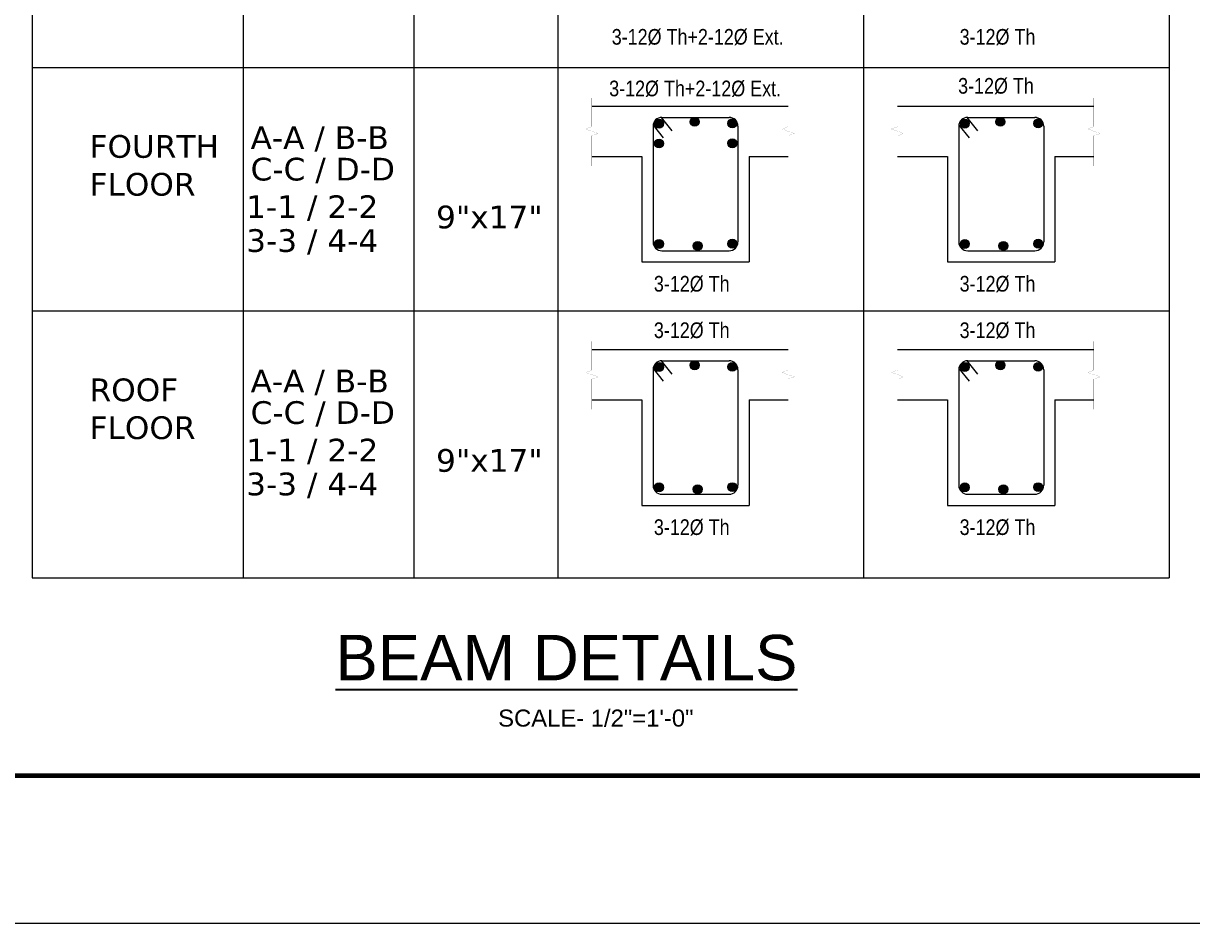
# Model space of a CAD drawing. Header units: inches. Extents: x -12073856 to 12321241, y -1226296 to 1319224.
# Drawn here: x 126744.8 to 127156.3, y 48075.4 to 48392.5 of the extents above; entities that cross this region are included whole.
import ezdxf
from ezdxf.enums import TextEntityAlignment as Align

# ---------------------------------------------------------------- set-up
doc = ezdxf.new("R2010")
doc.units = ezdxf.units.IN
doc.header["$MEASUREMENT"] = 0
for name, color, linetype, lineweight in [('BEAM LINE', 4, 'Continuous', 9), ('BORDER', 7, 'Continuous', 60), ('Dimension', 130, 'Continuous', 9), ('DIMSTR', 5, 'Continuous', 13), ('rebAar', 3, 'Continuous', 20), ('rebar', 140, 'Continuous', 13), ('TEX', 210, 'Continuous', 25), ('Window', 3, 'Continuous', 0)]:
    doc.layers.add(name, color=color, linetype=linetype, lineweight=lineweight)
doc.styles.add('dim_20', font='ARIALN.TTF')
doc.styles.get("Standard").update_dxf_attribs({"font": 'arial.ttf'})

msp = doc.modelspace()

# ---------------------------------------------------------------- hatches: boundary and pattern name
at = {"layer": 'rebar'}
h = msp.add_hatch(color=256, dxfattribs=at)
edge = h.paths.add_edge_path()
edge.add_arc((126968.7, 48357.17), 1.57, 0, 360)
h = msp.add_hatch(color=256, dxfattribs=at)
edge = h.paths.add_edge_path()
edge.add_arc((126981.23, 48357.8), 1.57, 0, 360)
h = msp.add_hatch(color=256, dxfattribs=at)
edge = h.paths.add_edge_path()
edge.add_arc((126994.52, 48357.25), 1.57, 0, 360)
h = msp.add_hatch(color=256, dxfattribs=at)
edge = h.paths.add_edge_path()
edge.add_arc((127076.39, 48357.17), 1.57, 0, 360)
h = msp.add_hatch(color=256, dxfattribs=at)
edge = h.paths.add_edge_path()
edge.add_arc((127088.93, 48357.8), 1.57, 0, 360)
h = msp.add_hatch(color=256, dxfattribs=at)
edge = h.paths.add_edge_path()
edge.add_arc((127102.22, 48357.25), 1.57, 0, 360)
h = msp.add_hatch(color=256, dxfattribs=at)
edge = h.paths.add_edge_path()
edge.add_arc((126968.7, 48350.17), 1.57, 0, 360)
h = msp.add_hatch(color=256, dxfattribs=at)
edge = h.paths.add_edge_path()
edge.add_arc((126994.52, 48350.25), 1.57, 0, 360)
h = msp.add_hatch(color=256, dxfattribs=at)
edge = h.paths.add_edge_path()
edge.add_arc((126968.7, 48314.78), 1.57, 0, 360)
h = msp.add_hatch(color=256, dxfattribs=at)
edge = h.paths.add_edge_path()
edge.add_arc((126982.29, 48314.11), 1.57, 0, 360)
h = msp.add_hatch(color=256, dxfattribs=at)
edge = h.paths.add_edge_path()
edge.add_arc((126994.52, 48314.86), 1.57, 0, 360)
h = msp.add_hatch(color=256, dxfattribs=at)
edge = h.paths.add_edge_path()
edge.add_arc((127076.39, 48314.78), 1.57, 0, 360)
h = msp.add_hatch(color=256, dxfattribs=at)
edge = h.paths.add_edge_path()
edge.add_arc((127089.99, 48314.11), 1.57, 0, 360)
h = msp.add_hatch(color=256, dxfattribs=at)
edge = h.paths.add_edge_path()
edge.add_arc((127102.22, 48314.86), 1.57, 0, 360)
h = msp.add_hatch(color=256, dxfattribs=at)
edge = h.paths.add_edge_path()
edge.add_arc((126981.23, 48272.06), 1.57, 0, 360)
h = msp.add_hatch(color=256, dxfattribs=at)
edge = h.paths.add_edge_path()
edge.add_arc((127088.93, 48272.06), 1.57, 0, 360)
h = msp.add_hatch(color=256, dxfattribs=at)
edge = h.paths.add_edge_path()
edge.add_arc((126968.7, 48271.44), 1.57, 0, 360)
h = msp.add_hatch(color=256, dxfattribs=at)
edge = h.paths.add_edge_path()
edge.add_arc((126994.52, 48271.51), 1.57, 0, 360)
h = msp.add_hatch(color=256, dxfattribs=at)
edge = h.paths.add_edge_path()
edge.add_arc((127076.39, 48271.44), 1.57, 0, 360)
h = msp.add_hatch(color=256, dxfattribs=at)
edge = h.paths.add_edge_path()
edge.add_arc((127102.22, 48271.51), 1.57, 0, 360)
h = msp.add_hatch(color=256, dxfattribs=at)
edge = h.paths.add_edge_path()
edge.add_arc((126968.7, 48229.05), 1.57, 0, 360)
h = msp.add_hatch(color=256, dxfattribs=at)
edge = h.paths.add_edge_path()
edge.add_arc((126982.29, 48228.38), 1.57, 0, 360)
h = msp.add_hatch(color=256, dxfattribs=at)
edge = h.paths.add_edge_path()
edge.add_arc((126994.52, 48229.13), 1.57, 0, 360)
h = msp.add_hatch(color=256, dxfattribs=at)
edge = h.paths.add_edge_path()
edge.add_arc((127076.39, 48229.05), 1.57, 0, 360)
h = msp.add_hatch(color=256, dxfattribs=at)
edge = h.paths.add_edge_path()
edge.add_arc((127089.99, 48228.38), 1.57, 0, 360)
h = msp.add_hatch(color=256, dxfattribs=at)
edge = h.paths.add_edge_path()
edge.add_arc((127102.22, 48229.13), 1.57, 0, 360)

# ---------------------------------------------------------------- linework, layer by layer
for points in [[(126945.02, 48366.24, 0.0315, 0.0315, 0), (126945.02, 48356.06, 0.0315, 0.0315, 0), (126942.86, 48355.28, 0.0315, 0.0315, 0), (126947.18, 48353.7, 0.0315, 0.0315, 0), (126945.02, 48352.91, 0.0315, 0.0315, 0), (126945.02, 48342.28, 0, 0, 0)], [(127014.14, 48366.24, 0.0315, 0.0315, 0), (127014.14, 48356.06, 0.0315, 0.0315, 0), (127011.98, 48355.28, 0.0315, 0.0315, 0), (127016.31, 48353.7, 0.0315, 0.0315, 0), (127014.14, 48352.91, 0.0315, 0.0315, 0), (127014.14, 48342.28, 0, 0, 0)], [(127052.71, 48366.24, 0.0315, 0.0315, 0), (127052.71, 48356.06, 0.0315, 0.0315, 0), (127050.55, 48355.28, 0.0315, 0.0315, 0), (127054.88, 48353.7, 0.0315, 0.0315, 0), (127052.71, 48352.91, 0.0315, 0.0315, 0), (127052.71, 48342.28, 0, 0, 0)], [(127121.84, 48366.24, 0.0315, 0.0315, 0), (127121.84, 48356.06, 0.0315, 0.0315, 0), (127119.68, 48355.28, 0.0315, 0.0315, 0), (127124, 48353.7, 0.0315, 0.0315, 0), (127121.84, 48352.91, 0.0315, 0.0315, 0), (127121.84, 48342.28, 0, 0, 0)], [(126945.02, 48280.51, 0.0315, 0.0315, 0), (126945.02, 48270.33, 0.0315, 0.0315, 0), (126942.86, 48269.55, 0.0315, 0.0315, 0), (126947.18, 48267.97, 0.0315, 0.0315, 0), (126945.02, 48267.18, 0.0315, 0.0315, 0), (126945.02, 48256.55, 0, 0, 0)], [(127014.14, 48280.51, 0.0315, 0.0315, 0), (127014.14, 48270.33, 0.0315, 0.0315, 0), (127011.98, 48269.55, 0.0315, 0.0315, 0), (127016.31, 48267.97, 0.0315, 0.0315, 0), (127014.14, 48267.18, 0.0315, 0.0315, 0), (127014.14, 48256.55, 0, 0, 0)], [(127052.71, 48280.51, 0.0315, 0.0315, 0), (127052.71, 48270.33, 0.0315, 0.0315, 0), (127050.55, 48269.55, 0.0315, 0.0315, 0), (127054.88, 48267.97, 0.0315, 0.0315, 0), (127052.71, 48267.18, 0.0315, 0.0315, 0), (127052.71, 48256.55, 0, 0, 0)], [(127121.84, 48280.51, 0.0315, 0.0315, 0), (127121.84, 48270.33, 0.0315, 0.0315, 0), (127119.68, 48269.55, 0.0315, 0.0315, 0), (127124, 48267.97, 0.0315, 0.0315, 0), (127121.84, 48267.18, 0.0315, 0.0315, 0), (127121.84, 48256.55, 0, 0, 0)]]:
    msp.add_lwpolyline(points, format="xyseb")
at = {"layer": 'BEAM LINE'}
for p, q in [((126945.02, 48363.3), (127014.14, 48363.3)), ((127052.71, 48363.3), (127121.84, 48363.3)), ((126945.02, 48345.62), (126962.63, 48345.62)), ((126962.63, 48345.62), (126962.63, 48308.44)), ((127000.43, 48345.62), (127000.43, 48308.44)), ((127000.43, 48345.62), (127014.14, 48345.62)), ((127052.71, 48345.62), (127070.33, 48345.62)), ((127070.33, 48345.62), (127070.33, 48308.44)), ((127108.13, 48345.62), (127108.13, 48308.44)), ((127108.13, 48345.62), (127121.84, 48345.62)), ((126962.63, 48308.44), (127000.43, 48308.44)), ((127070.33, 48308.44), (127108.13, 48308.44)), ((126945.02, 48277.57), (127014.14, 48277.57)), ((127052.71, 48277.57), (127121.84, 48277.57)), ((126945.02, 48259.89), (126962.63, 48259.89)), ((126962.63, 48259.89), (126962.63, 48222.71)), ((127000.43, 48259.89), (127000.43, 48222.71)), ((127000.43, 48259.89), (127014.14, 48259.89)), ((127052.71, 48259.89), (127070.33, 48259.89)), ((127070.33, 48259.89), (127070.33, 48222.71)), ((127108.13, 48259.89), (127108.13, 48222.71)), ((127108.13, 48259.89), (127121.84, 48259.89)), ((126962.63, 48222.71), (127000.43, 48222.71)), ((127070.33, 48222.71), (127108.13, 48222.71))]:
    msp.add_line(p, q, dxfattribs=at)
at = {"layer": 'BORDER'}
msp.add_lwpolyline([(127480.18, 50218.25), (127480.18, 48127.4), (124417.35, 48127.4), (124417.35, 50218.25)], close=True, dxfattribs=at)
at = {"layer": 'Dimension'}
for p, q in [((126822.19, 48476.63), (126822.19, 48366.94)), ((126747.86, 48462.66), (126747.86, 48352.97)), ((126882.3, 48462.66), (126882.3, 48352.97)), ((126933.01, 48462.66), (126933.01, 48352.97)), ((127040.71, 48462.66), (127040.71, 48352.97)), ((127148.4, 48462.66), (127148.4, 48352.97)), ((126747.86, 48376.93), (127148.4, 48376.93)), ((126747.86, 48376.93), (127148.4, 48376.93)), ((126747.86, 48376.93), (127148.4, 48376.93)), ((126747.86, 48376.93), (126747.86, 48197.24)), ((126747.86, 48376.93), (127148.4, 48376.93)), ((126747.86, 48376.93), (127148.4, 48376.93)), ((126822.19, 48376.93), (126822.19, 48197.24)), ((126882.3, 48376.93), (126882.3, 48197.24)), ((126933.01, 48376.93), (126933.01, 48197.24)), ((127040.71, 48376.93), (127040.71, 48197.24)), ((127148.4, 48376.93), (127148.4, 48197.24)), ((126747.86, 48291.2), (127148.4, 48291.2)), ((126747.86, 48291.2), (127148.4, 48291.2)), ((126747.86, 48291.2), (127148.4, 48291.2)), ((126747.86, 48291.2), (127148.4, 48291.2)), ((126747.86, 48291.2), (127148.4, 48291.2)), ((126747.86, 48197.24), (127148.4, 48197.24))]:
    msp.add_line(p, q, dxfattribs=at)
at = {"layer": 'rebAar', "ltscale": 0.25}
for p, q in [((126966.57, 48356.22), (126966.57, 48315.52)), ((126966.6, 48356.64), (126970.19, 48352.13)), ((126969.44, 48359.35), (126973.22, 48354.61)), ((126969.72, 48359.37), (126993.34, 48359.37)), ((126996.49, 48356.22), (126996.49, 48315.52)), ((127074.27, 48356.22), (127074.27, 48315.52)), ((127074.3, 48356.64), (127077.88, 48352.13)), ((127077.13, 48359.35), (127080.91, 48354.61)), ((127077.42, 48359.37), (127101.04, 48359.37)), ((127104.19, 48356.22), (127104.19, 48315.52)), ((126969.72, 48312.37), (126993.34, 48312.37)), ((127077.42, 48312.37), (127101.04, 48312.37)), ((126969.44, 48273.62), (126973.22, 48268.87)), ((126969.72, 48273.63), (126993.34, 48273.63)), ((127077.13, 48273.62), (127080.91, 48268.87)), ((127077.42, 48273.63), (127101.04, 48273.63)), ((126966.57, 48270.48), (126966.57, 48229.79)), ((126966.6, 48270.9), (126970.19, 48266.4)), ((126996.49, 48270.48), (126996.49, 48229.79)), ((127074.27, 48270.48), (127074.27, 48229.79)), ((127074.3, 48270.9), (127077.88, 48266.4)), ((127104.19, 48270.48), (127104.19, 48229.79)), ((126969.72, 48226.64), (126993.34, 48226.64)), ((127077.42, 48226.64), (127101.04, 48226.64))]:
    msp.add_line(p, q, dxfattribs=at)
for centre, start, end in [((126969.72, 48356.22), 90, 180), ((126993.34, 48356.22), 0, 90), ((127077.42, 48356.22), 90, 180), ((127101.04, 48356.22), 0, 90), ((126969.72, 48315.52), 180, 270), ((126993.34, 48315.52), 270, 0), ((127077.42, 48315.52), 180, 270), ((127101.04, 48315.52), 270, 0), ((126969.72, 48270.48), 90, 180), ((126993.34, 48270.48), 0, 90), ((127077.42, 48270.48), 90, 180), ((127101.04, 48270.48), 0, 90), ((126969.72, 48229.79), 180, 270), ((126993.34, 48229.79), 270, 0), ((127077.42, 48229.79), 180, 270), ((127101.04, 48229.79), 270, 0)]:
    msp.add_arc(centre, 3.15, start, end, dxfattribs=at)
at = {"layer": 'rebar'}
for centre in [(126968.7, 48357.17), (126981.23, 48357.8), (126994.52, 48357.25), (127076.39, 48357.17), (127088.93, 48357.8), (127102.22, 48357.25), (126968.7, 48350.17), (126994.52, 48350.25), (126968.7, 48314.78), (126982.29, 48314.11), (126994.52, 48314.86), (127076.39, 48314.78), (127089.99, 48314.11), (127102.22, 48314.86), (126981.23, 48272.06), (127088.93, 48272.06), (126968.7, 48271.44), (126994.52, 48271.51), (127076.39, 48271.44), (127102.22, 48271.51), (126968.7, 48229.05), (126982.29, 48228.38), (126994.52, 48229.13), (127076.39, 48229.05), (127089.99, 48228.38), (127102.22, 48229.13)]:
    msp.add_circle(centre, 1.57, dxfattribs=at)
at = {"layer": 'Window'}
msp.add_lwpolyline([(127532.18, 50270.25), (127532.18, 48075.4), (124365.35, 48075.4), (124365.35, 50270.25)], close=True, dxfattribs=at)

# ---------------------------------------------------------------- texts
at = {"layer": 'DIMSTR', "style": 'dim_20'}
for s, height, p in [('3-12Ø Th+2-12Ø Ext.', 5.5118, (126952.03, 48384.98)), ('3-12Ø Th', 5.512, (127074.57, 48384.98)), ('3-12Ø Th+2-12Ø Ext.', 5.5118, (126951.13, 48366.79)), ('3-12Ø Th', 5.512, (127074.03, 48367.72)), ('3-12Ø Th', 5.512, (126966.87, 48298.01)), ('3-12Ø Th', 5.512, (127074.57, 48298.01)), ('3-12Ø Th', 5.512, (126966.87, 48281.65)), ('3-12Ø Th', 5.512, (127074.57, 48281.65)), ('3-12Ø Th', 5.512, (126966.87, 48212.28)), ('3-12Ø Th', 5.512, (127074.57, 48212.28))]:
    msp.add_text(s, height=height, dxfattribs=at).set_placement(p)
at = {"layer": 'TEX'}
msp.add_text('SCALE- 1/2"=1\'-0"', height=6, dxfattribs=at).set_placement((126946.44, 48147.91), align=Align.MIDDLE)
at = {"layer": 'TEX', "attachment_point": 1}
for s, insert, char_height, width in [('\\pi6.188;{\\fVerdana|b0|i0|c0|p34;\\C7;A-A / B-B}', (126818.65, 48356.25), 8, 85.5904), ('\\pi24.6;{\\fVerdana|b0|i0|c0|p34;\\C7;FOURTH\\PFLOOR}', (126743.52, 48353.14), 8, 85.5904), ('\\pi6.188;{\\fVerdana|b0|i0|c0|p34;\\C7;C-C / D-D}', (126818.65, 48345.14), 8, 85.5904), ('\\pi24.75;{\\fVerdana|b0|i0|c0|p34;\\C7;    1-1 / 2-2  }', (126784.57, 48331.91), 8, 101.3578), ('\\pi24.75;{\\fVerdana|b0|i0|c0|p34;\\C7;9"x17"}', (126865.41, 48328.28), 8, 85.5904), ('\\pi24.7504;{\\fVerdana|b0|i0|c0|p34;\\C7;    3-3 / 4-4  }', (126784.57, 48319.98), 8, 101.3578), ('\\pi6.188;{\\fVerdana|b0|i0|c0|p34;\\C7;A-A / B-B}', (126818.65, 48270.51), 8, 85.5904), ('\\pi24.6;{\\fVerdana|b0|i0|c0|p34;\\C7;ROOF\\PFLOOR}', (126743.52, 48267.41), 8, 85.5904), ('\\pi6.188;{\\fVerdana|b0|i0|c0|p34;\\C7;C-C / D-D}', (126818.65, 48259.4), 8, 85.5904), ('\\pi24.75;{\\fVerdana|b0|i0|c0|p34;\\C7;    1-1 / 2-2  }', (126784.57, 48246.18), 8, 101.3578), ('\\pi24.75;{\\fVerdana|b0|i0|c0|p34;\\C7;9"x17"}', (126865.41, 48242.55), 8, 85.5904), ('\\pi24.7504;{\\fVerdana|b0|i0|c0|p34;\\C7;    3-3 / 4-4  }', (126784.57, 48234.25), 8, 101.3578), ('{\\LBEAM DETAILS}', (126854.74, 48177.1), 16, 335.8791)]:
    msp.add_mtext(s, dxfattribs=dict(at, insert=insert, char_height=char_height, width=width))

doc.saveas('drawing.dxf')
